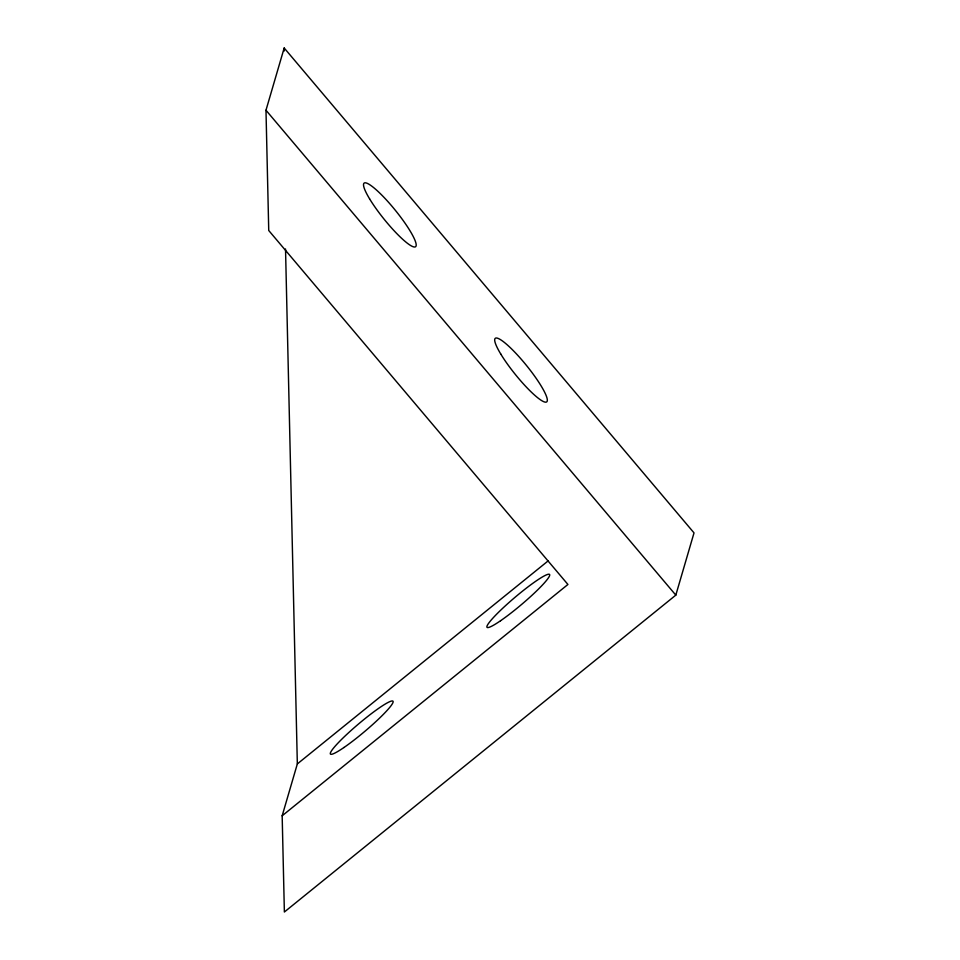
<?xml version="1.0" encoding="UTF-8"?>
<svg xmlns="http://www.w3.org/2000/svg" width="960" height="960" viewBox="0 0 960 960"><rect width="100%" height="100%" fill="white"/><g stroke="black" fill="none" stroke-linecap="round" stroke-linejoin="round"><path stroke-width="1.44" d="M282.168 815.784L567.924 584.472L268.74 230.508L265.98 110.244L284.184 48L694.02 532.884L675.816 595.128L284.376 912L282.168 815.784L297.336 763.92L285.528 248.988M297.336 763.92L548.244 560.808M265.98 110.244L675.816 595.128M284.184 48L284.256 51M343.968 747.492A40.92 4.848 -40.2 0 0 393.048 702.276A40.92 4.848 -40.2 0 0 348.168 733.116A40.92 4.848 -40.2 0 0 343.968 747.492M500.544 620.748A40.92 4.848 -40.2 0 0 549.624 575.532A40.92 4.848 -40.2 0 0 504.744 606.372A40.92 4.848 -40.2 0 0 500.544 620.748M369.576 198.816A40.92 7.164 51 0 0 414.54 247.02A40.92 7.164 51 0 0 385.392 198.84A40.92 7.164 51 0 0 369.576 198.816M500.724 353.976A40.92 7.164 51 0 0 545.688 402.18A40.92 7.164 51 0 0 516.54 354.012A40.92 7.164 51 0 0 500.724 353.976"/></g></svg>
